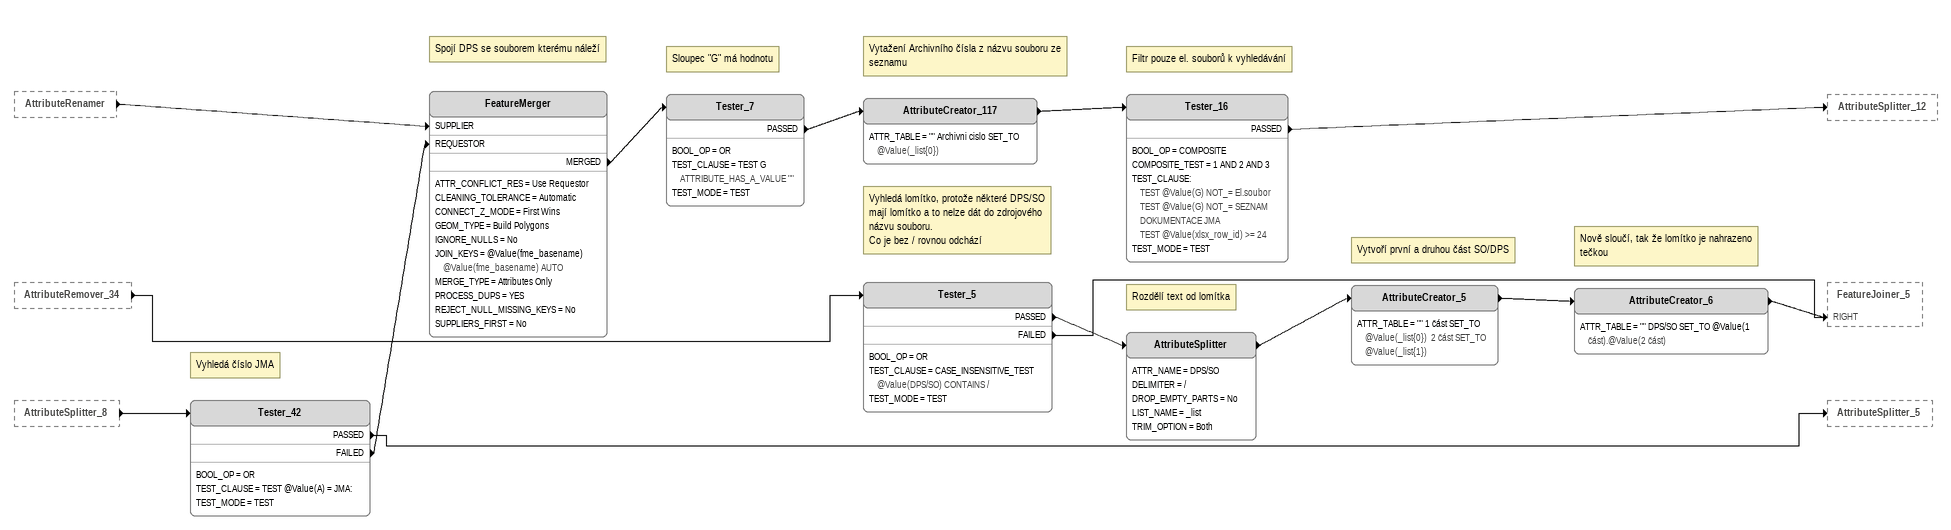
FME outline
AttributeRenamer [outside]
    -> FeatureMerger [SUPPLIER]
AttributeRemover_34 [outside]
    -> Tester_5
AttributeSplitter_8 [outside]
    -> Tester_42
Note: Vyhledá lomítko, protože některé DPS/SO mají lomítko a to nelze dát do zdrojového názvu souboru. / Co je bez / rovnou odchází
Tester_5
    BOOL_OP = OR
    TEST_CLAUSE = CASE_INSENSITIVE_TEST @Value(DPS/SO) CONTAINS /
    TEST_MODE = TEST
    PASSED -> AttributeSplitter
    FAILED -> FeatureJoiner_5 [RIGHT]
Note: Rozdělí text od lomítka
AttributeSplitter
    ATTR_NAME = DPS/SO
    DELIMITER = /
    DROP_EMPTY_PARTS = No
    LIST_NAME = _list
    TRIM_OPTION = Both
    -> AttributeCreator_5
Note: Vytvoří první a druhou část SO/DPS
AttributeCreator_5
    ATTR_TABLE = "" 1 část SET_TO @Value(_list{0})  2 část SET_TO @Value(_list{1})
    -> AttributeCreator_6
Note: Nově sloučí, tak že lomítko je nahrazeno tečkou
AttributeCreator_6
    ATTR_TABLE = "" DPS/SO SET_TO @Value(1 část).@Value(2 část)
    -> FeatureJoiner_5 [RIGHT]
Note: Vyhledá číslo JMA
Tester_42
    BOOL_OP = OR
    TEST_CLAUSE = TEST @Value(A) = JMA:
    TEST_MODE = TEST
    PASSED -> AttributeSplitter_5
    FAILED -> FeatureMerger [REQUESTOR]
Note: Spojí DPS se souborem kterému náleží
FeatureMerger
    ATTR_CONFLICT_RES = Use Requestor
    CLEANING_TOLERANCE = Automatic
    CONNECT_Z_MODE = First Wins
    GEOM_TYPE = Build Polygons
    IGNORE_NULLS = No
    JOIN_KEYS = @Value(fme_basename) @Value(fme_basename) AUTO
    MERGE_TYPE = Attributes Only
    PROCESS_DUPS = YES
    REJECT_NULL_MISSING_KEYS = No
    SUPPLIERS_FIRST = No
    MERGED -> Tester_7
Note: Sloupec "G" má hodnotu
Tester_7
    BOOL_OP = OR
    TEST_CLAUSE = TEST G ATTRIBUTE_HAS_A_VALUE ""
    TEST_MODE = TEST
    PASSED -> AttributeCreator_117
Note: Vytažení Archivního čísla z názvu souboru ze seznamu
AttributeCreator_117
    ATTR_TABLE = "" Archivni cislo SET_TO @Value(_list{0})
    -> Tester_16
Note: Filtr pouze el. souborů k vyhledávání
Tester_16
    BOOL_OP = COMPOSITE
    COMPOSITE_TEST = 1 AND 2 AND 3
    TEST_CLAUSE:
      TEST @Value(G) NOT_= El.soubor
      TEST @Value(G) NOT_= SEZNAM DOKUMENTACE JMA
      TEST @Value(xlsx_row_id) >= 24
    TEST_MODE = TEST
    PASSED -> AttributeSplitter_12
